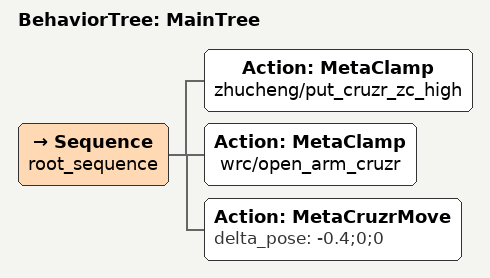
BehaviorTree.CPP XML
<root main_tree_to_execute="MainTree">
    <BehaviorTree ID="MainTree">
        <Sequence name="root_sequence">
            <Action ID="MetaClamp" name="zhucheng/put_cruzr_zc_high" />
            <Action ID="MetaClamp" name="wrc/open_arm_cruzr" />
            <Action ID="MetaCruzrMove" delta_pose="-0.4;0;0"/>
        </Sequence>
    </BehaviorTree>
</root>
